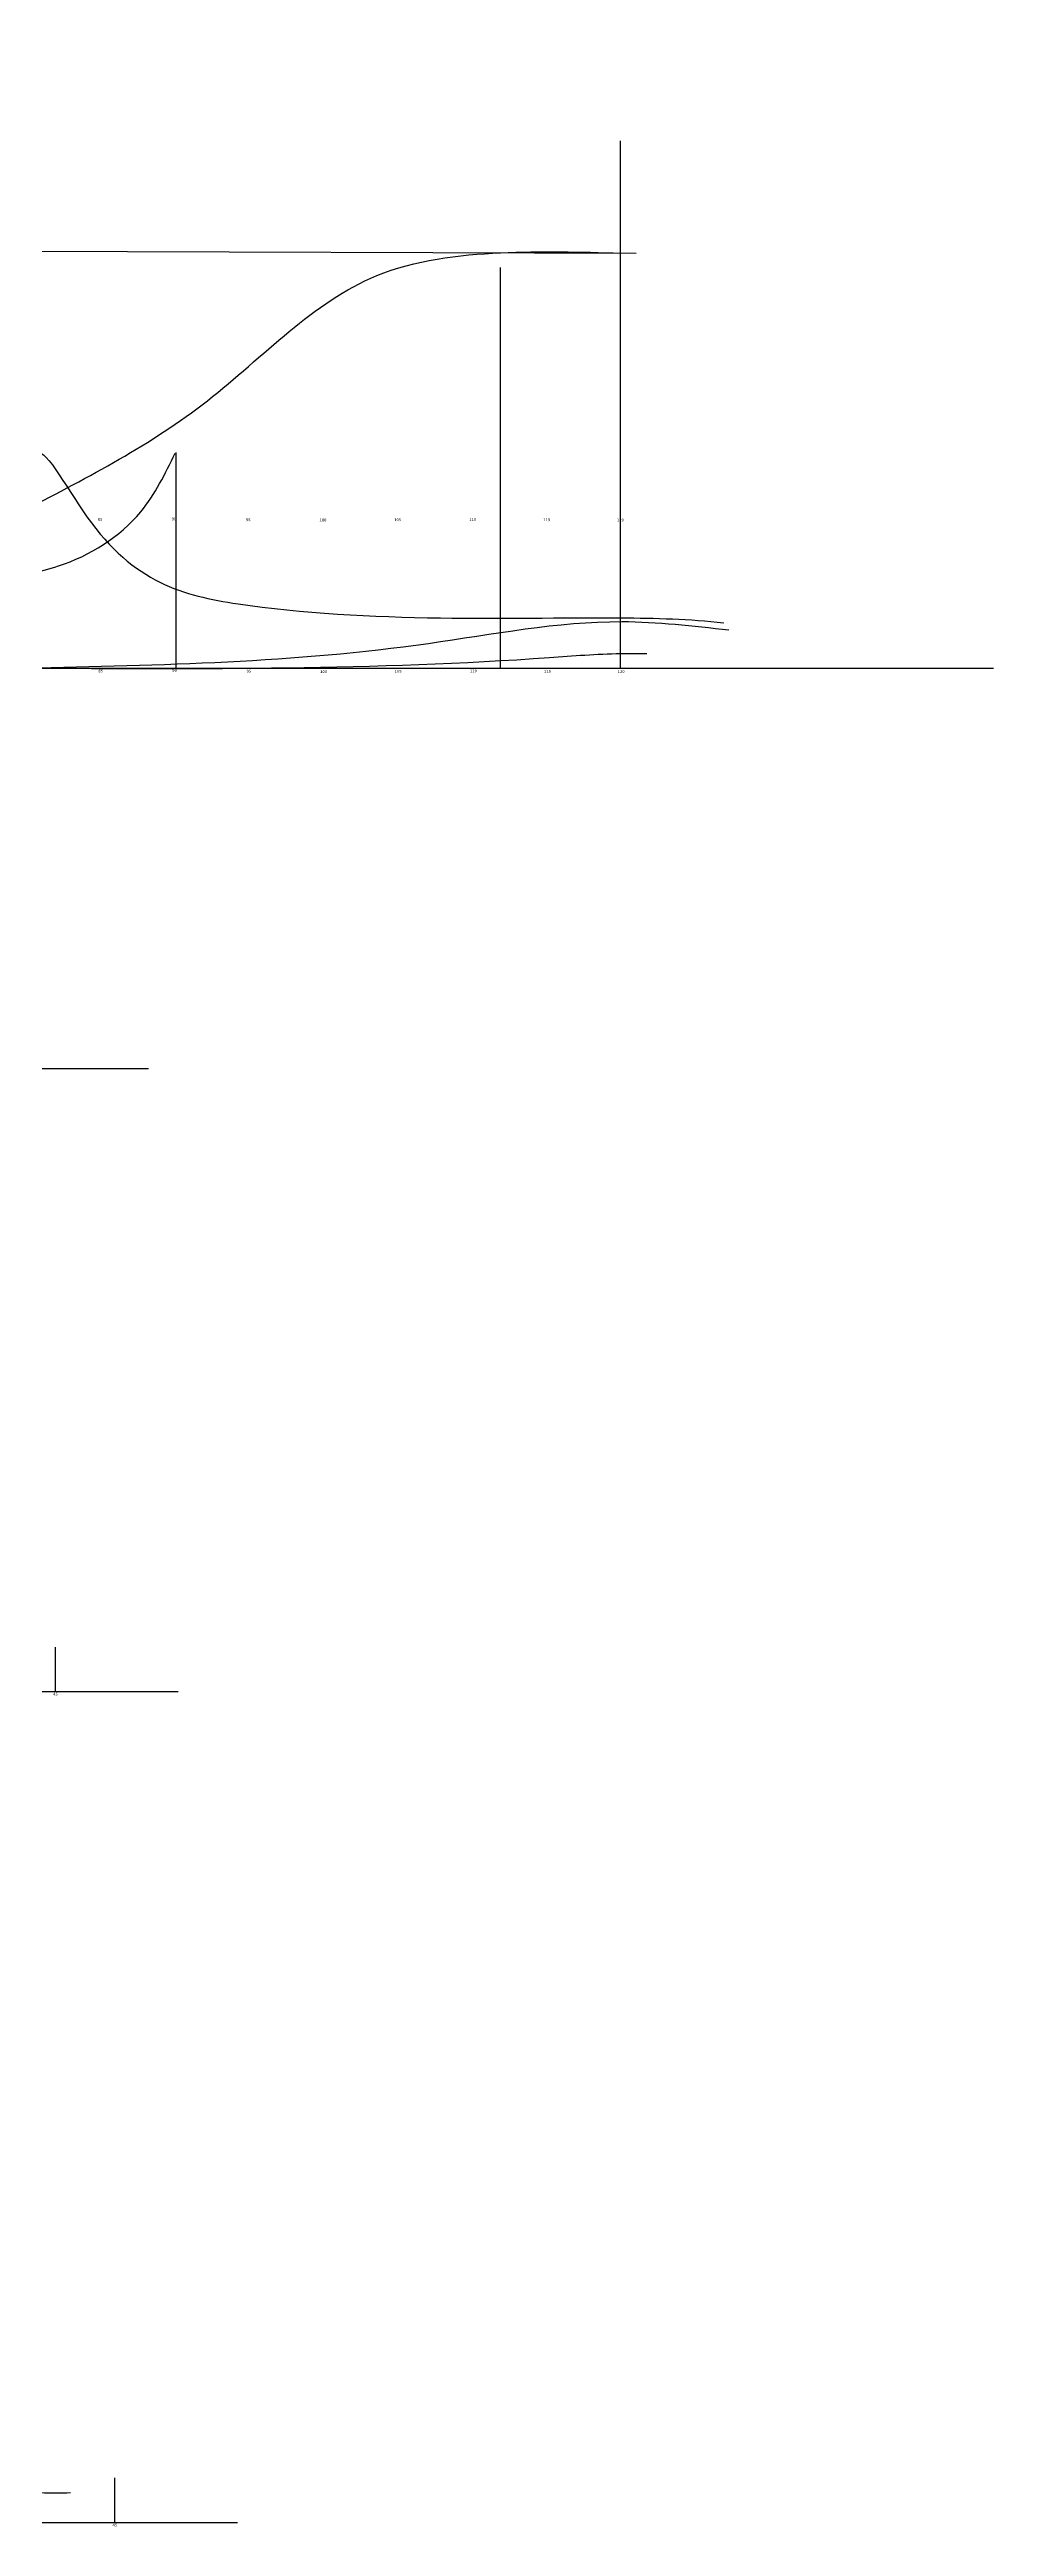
# Model space of a CAD drawing. Header units: millimetres. Extents: x 199 to 558, y 146 to 328.
# Drawn here: x 323.6 to 387.2, y 146.7 to 313.7 of the extents above; entities that cross this region are included whole.
import ezdxf

# ---------------------------------------------------------------- set-up
doc = ezdxf.new("R2010")
doc.units = ezdxf.units.MM
doc.styles.get("Standard").update_dxf_attribs({"font": ''})
doc.styles.get('Standard').set_extended_font_data('SimSun')

msp = doc.modelspace()

# ---------------------------------------------------------------- linework, layer by layer
for p, q in [((362.08, 272), (362.08, 307.54)), ((322, 300.09), (363.15, 299.96)), ((353.99, 272), (354, 299)), ((332.12, 272), (332.12, 286.53)), ((277.01, 272), (387.23, 272)), ((277.01, 245), (330.25, 245)), ((324, 203), (324, 206)), ((279.01, 203), (332.25, 203)), ((328, 147), (328, 150)), ((283.01, 147), (336.25, 147))]:
    msp.add_line(p, q)
for points, start_tangent, end_tangent in [([(275.99, 304), (288.85, 311.37), (308.99, 306), (322, 305.01)], (1, 0), (-1, 0)), ([(322.17, 283.22), (322.58, 286.42), (326.11, 282.19), (336.3, 276.33), (349.94, 275.38), (362.12, 275.38), (369.04, 275.05)], (0.016868, 0.999858), (0.99315, -0.116847))]:
    msp.add_spline(points, degree=3, dxfattribs=dict(start_tangent=start_tangent, end_tangent=end_tangent))
for points, start_tangent in [([(322.01, 282.7), (334.23, 290.02), (345.65, 298.45), (354, 299.99), (362.08, 299.97)], (0.948608, 0.316455)), ([(320.27, 278.03), (324.19, 278.88), (329.74, 282.54), (332.06, 286.48)], (0.95504, 0.296477)), ([(322, 272), (349.13, 273.66), (362.17, 275.13), (369.38, 274.57)], (1, 0)), ([(283.01, 147), (293, 157), (317.99, 150), (323, 149.01), (325, 149.01)], (0.552338, 0.83362)), ([(283.01, 147), (292, 156), (317.99, 150), (323, 149.01), (325, 149.01)], (0.552338, 0.83362))]:
    msp.add_spline(points, degree=3, dxfattribs=dict(start_tangent=start_tangent))
at = {"color": 3, "start_tangent": (1, 0)}
msp.add_spline([(322, 272), (357.29, 272.71), (362.08, 272.98), (363.85, 272.98)], degree=3, dxfattribs=at)

# ---------------------------------------------------------------- texts
at = {"char_height": 0.2, "width": 2, "attachment_point": 1}
for s, insert in [('85', (326.84, 282.12)), ('90', (331.82, 282.15)), ('95', (336.83, 282.1)), ('100', (341.79, 282.08)), ('105', (346.82, 282.1)), ('110', (351.89, 282.12)), ('115', (356.88, 282.1)), ('120', (361.85, 282.08)), ('85', (326.88, 271.9)), ('90', (331.86, 271.94)), ('95', (336.87, 271.89)), ('100', (341.83, 271.86)), ('105', (346.86, 271.88)), ('110', (351.93, 271.91)), ('115', (356.92, 271.88)), ('120', (361.89, 271.86)), ('45', (323.83, 202.93)), ('45', (327.83, 146.93))]:
    msp.add_mtext(s, dxfattribs=dict(at, insert=insert))

doc.saveas('drawing.dxf')
